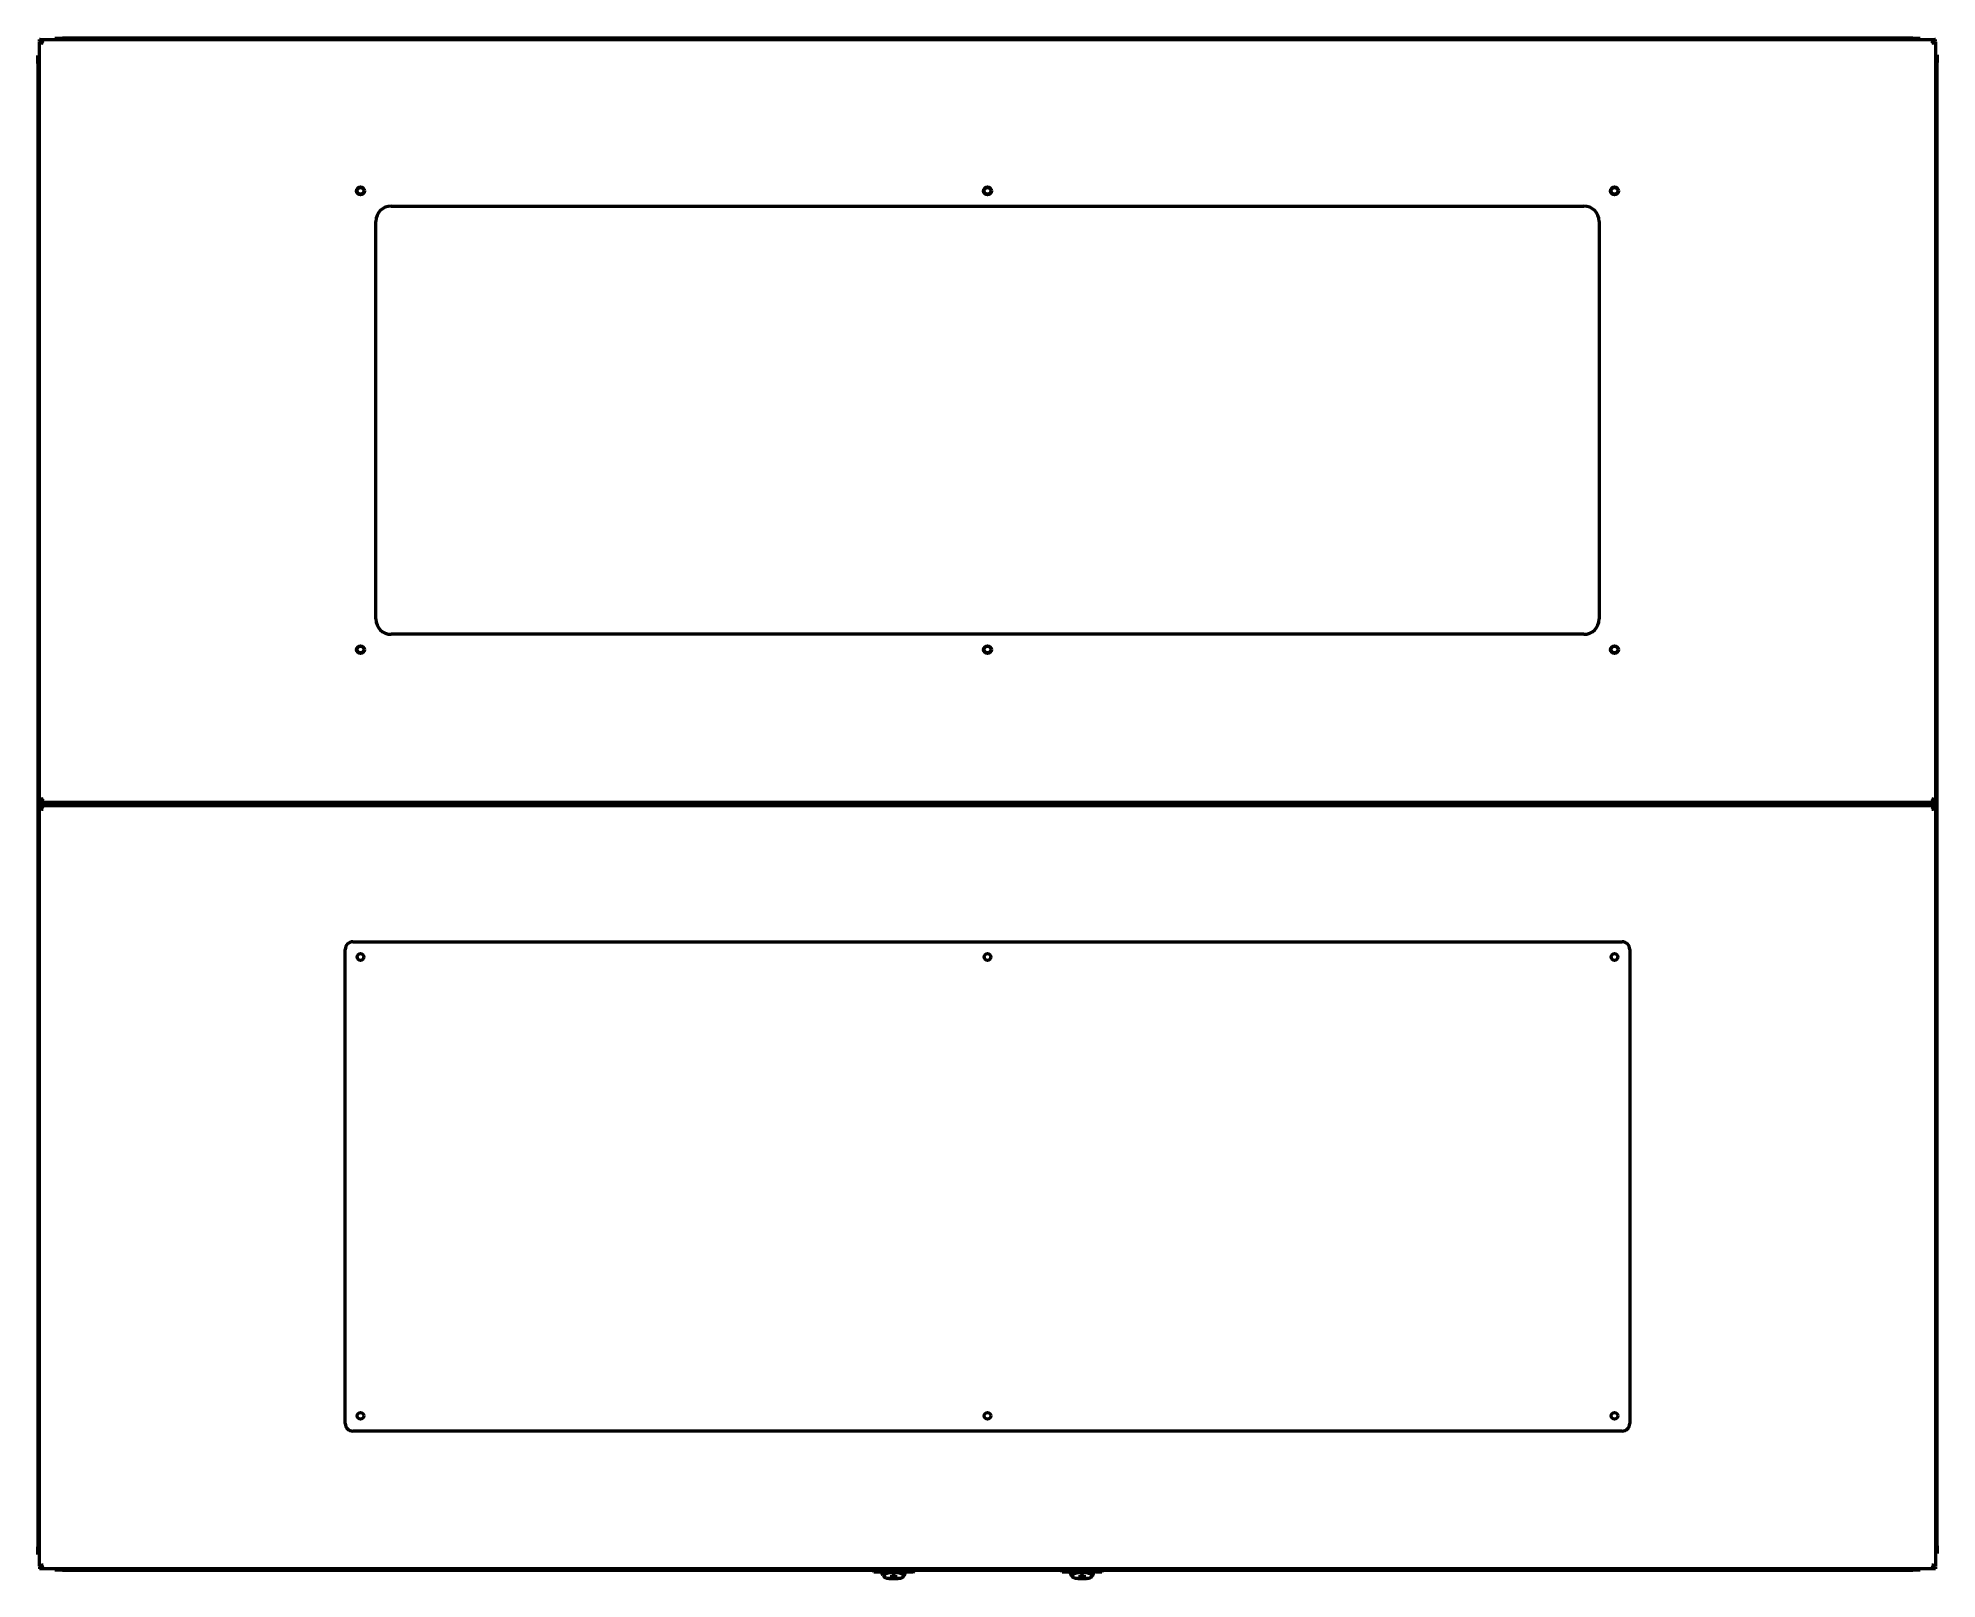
# Model space of a CAD drawing. Header units: millimetres. Extents: x 0 to 157, y -1 to 127.
import ezdxf

# ---------------------------------------------------------------- set-up
doc = ezdxf.new("R2010")
doc.units = ezdxf.units.MM
doc.layers.add('Visible (ANSI)', color=7, linetype='Continuous', lineweight=50)

msp = doc.modelspace()

# ---------------------------------------------------------------- linework, layer by layer
at = {"layer": 'Visible (ANSI)'}
for p, q in [((0.12, 126.89), (157.32, 126.89)), ((0.12, 126.74), (0.12, 126.89)), ((0.12, 63.84), (0.12, 126.69)), ((0.27, 126.69), (0.12, 126.69)), ((0.28, 126.69), (0.27, 126.69)), ((0.29, 126.68), (0.36, 126.62)), ((1.39, 127.01), (2.02, 127.01)), ((1.39, 127.01), (1.39, 126.89)), ((155.42, 127.01), (2.02, 127.01)), ((155.42, 127.01), (156.05, 127.01)), ((156.05, 126.89), (156.05, 127.01)), ((157.08, 126.62), (157.14, 126.68)), ((157.15, 126.69), (157.17, 126.69)), ((157.17, 126.69), (157.32, 126.69)), ((157.32, 126.74), (157.32, 126.89)), ((157.32, 126.69), (157.32, 63.84)), ((0.12, 125.55), (0, 125.55)), ((0, 124.91), (0, 125.55)), ((0, 124.91), (0, 1.95)), ((157.44, 125.62), (157.32, 125.62)), ((157.44, 125.62), (157.44, 124.99)), ((157.44, 2.02), (157.44, 124.99)), ((28.01, 78.85), (28.01, 111.81)), ((29.28, 113.07), (128.16, 113.07)), ((129.43, 111.81), (129.43, 78.85)), ((128.16, 77.58), (29.28, 77.58)), ((0.12, 63.84), (0.12, 63.79)), ((0.27, 63.84), (0.12, 63.84)), ((0.12, 63.79), (0.12, 63.63)), ((0.12, 63.63), (0.12, 63.38)), ((157.32, 63.63), (0.12, 63.63)), ((0.12, 63.38), (157.32, 63.38)), ((0.12, 63.23), (0.12, 63.38)), ((0.12, 63.23), (0.12, 63.18)), ((0.12, 0.32), (0.12, 63.18)), ((0.27, 63.18), (0.12, 63.18)), ((0.28, 63.84), (0.27, 63.84)), ((0.28, 63.18), (0.27, 63.18)), ((0.36, 63.91), (0.29, 63.84)), ((0.29, 63.17), (0.36, 63.1)), ((5.19, 63.63), (5.19, 63.38)), ((5.19, 63.63), (5.19, 63.38)), ((152.25, 63.38), (152.25, 63.63)), ((157.14, 63.84), (157.08, 63.91)), ((157.08, 63.1), (157.14, 63.17)), ((157.15, 63.84), (157.17, 63.84)), ((157.15, 63.18), (157.17, 63.18)), ((157.17, 63.84), (157.32, 63.84)), ((157.17, 63.18), (157.32, 63.18)), ((157.32, 63.79), (157.32, 63.84)), ((157.32, 63.79), (157.32, 63.63)), ((157.32, 63.38), (157.32, 63.63)), ((157.32, 63.23), (157.32, 63.38)), ((157.32, 63.18), (157.32, 63.23)), ((157.32, 63.18), (157.32, 0.32)), ((26.11, 52.1), (131.33, 52.1)), ((25.47, 12.16), (25.47, 51.46)), ((131.96, 51.46), (131.96, 12.16)), ((131.33, 11.53), (26.11, 11.53)), ((0, 1.31), (0, 1.95)), ((157.44, 2.02), (157.44, 1.39)), ((0, 1.31), (0.12, 1.31)), ((0.27, 0.32), (0.12, 0.32)), ((0.12, 0.27), (0.12, 0.12)), ((157.32, 0.12), (0.12, 0.12)), ((0.28, 0.32), (0.27, 0.32)), ((0.36, 0.4), (0.29, 0.33)), ((1.39, 0.12), (1.39, 0)), ((2.02, 0), (1.39, 0)), ((2.02, 0), (69.25, 0)), ((69.24, 0.12), (69.24, 0.02)), ((69.3, -0.16), (69.24, 0.02)), ((69.37, 0.02), (69.31, 0.02)), ((72.21, 0.02), (69.66, 0.02)), ((72.51, 0.02), (72.56, 0.02)), ((72.63, 0.02), (72.57, -0.16)), ((72.63, 0.12), (72.63, 0.02)), ((72.63, 0), (84.87, 0)), ((84.86, 0.12), (84.86, 0.02)), ((84.93, 0.12), (84.86, 0.12)), ((84.92, -0.16), (84.86, 0.02)), ((84.99, 0.12), (84.93, 0.12)), ((84.99, 0.02), (84.93, 0.02)), ((85.28, 0.12), (84.99, 0.12)), ((87.83, 0.12), (85.28, 0.12)), ((87.83, 0.02), (85.28, 0.02)), ((85.36, 0.12), (85.36, 0.12)), ((87.76, 0.12), (87.76, 0.12)), ((88.13, 0.12), (87.83, 0.12)), ((88.18, 0.12), (88.13, 0.12)), ((88.13, 0.02), (88.18, 0.02)), ((88.26, 0.12), (88.18, 0.12)), ((88.26, 0.02), (88.19, -0.16)), ((88.25, 0), (155.42, 0)), ((88.26, 0.12), (88.26, 0.02)), ((156.05, 0), (155.42, 0)), ((156.05, 0), (156.05, 0.12)), ((157.14, 0.33), (157.08, 0.4)), ((157.15, 0.32), (157.17, 0.32)), ((157.17, 0.32), (157.32, 0.32)), ((157.32, 1.39), (157.44, 1.39)), ((157.32, 0.27), (157.32, 0.12)), ((69.84, -0.16), (69.3, -0.16)), ((69.84, -0.16), (69.84, -0.02)), ((69.84, -0.02), (72.04, -0.02)), ((69.94, -0.11), (69.94, -0.02)), ((69.94, -0.16), (69.94, -0.11)), ((71.94, -0.16), (69.94, -0.16)), ((69.95, -0.18), (69.94, -0.16)), ((69.95, -0.19), (69.95, -0.18)), ((69.96, -0.21), (69.95, -0.19)), ((69.96, -0.22), (69.96, -0.21)), ((69.97, -0.25), (69.96, -0.22)), ((69.98, -0.28), (69.97, -0.25)), ((70, -0.31), (69.98, -0.28)), ((71.89, -0.16), (69.99, -0.16)), ((70.01, -0.33), (70, -0.31)), ((70.02, -0.36), (70.01, -0.33)), ((70.03, -0.39), (70.02, -0.36)), ((70.14, -0.39), (70.14, -0.49)), ((70.3, -0.28), (70.3, -0.27)), ((70.64, -0.55), (70.64, -0.58)), ((70.75, -0.55), (70.64, -0.55)), ((70.64, -0.55), (70.64, -0.58)), ((70.64, -0.58), (70.75, -0.58)), ((70.86, -0.54), (70.75, -0.55)), ((70.75, -0.55), (70.75, -0.58)), ((70.75, -0.58), (70.86, -0.59)), ((70.88, -0.51), (70.86, -0.54)), ((70.86, -0.53), (70.86, -0.59)), ((70.86, -0.59), (70.88, -0.62)), ((70.88, -0.48), (70.88, -0.51)), ((70.99, -0.48), (70.88, -0.48)), ((70.89, -0.48), (70.88, -0.65)), ((70.89, -0.48), (70.88, -0.62)), ((70.88, -0.62), (70.88, -0.65)), ((70.88, -0.65), (70.99, -0.65)), ((70.98, -0.48), (70.99, -0.65)), ((71, -0.51), (70.99, -0.48)), ((70.99, -0.48), (71, -0.62)), ((70.99, -0.65), (71, -0.62)), ((71.02, -0.54), (71, -0.51)), ((71, -0.62), (71.02, -0.59)), ((71.02, -0.53), (71.02, -0.59)), ((71.13, -0.55), (71.02, -0.54)), ((71.02, -0.59), (71.13, -0.58)), ((71.24, -0.55), (71.13, -0.55)), ((71.13, -0.55), (71.13, -0.58)), ((71.13, -0.58), (71.24, -0.58)), ((71.24, -0.58), (71.24, -0.55)), ((71.24, -0.55), (71.24, -0.58)), ((71.57, -0.28), (71.57, -0.27)), ((71.73, -0.39), (71.73, -0.49)), ((71.85, -0.39), (71.86, -0.36)), ((71.86, -0.36), (71.87, -0.33)), ((71.87, -0.33), (71.88, -0.31)), ((71.88, -0.31), (71.89, -0.28)), ((71.89, -0.28), (71.9, -0.25)), ((71.9, -0.25), (71.91, -0.22)), ((71.91, -0.22), (71.92, -0.21)), ((71.92, -0.19), (71.93, -0.18)), ((71.92, -0.21), (71.92, -0.19)), ((71.93, -0.18), (71.94, -0.16)), ((71.94, -0.02), (71.94, -0.11)), ((71.94, -0.11), (71.94, -0.16)), ((72.04, -0.16), (72.04, -0.02)), ((72.57, -0.16), (72.04, -0.16)), ((85.46, -0.16), (84.92, -0.16)), ((85.46, -0.16), (85.46, -0.02)), ((85.46, -0.02), (87.66, -0.02)), ((85.56, -0.11), (85.56, -0.02)), ((85.56, -0.16), (85.56, -0.11)), ((87.56, -0.16), (85.56, -0.16)), ((85.57, -0.18), (85.56, -0.16)), ((85.57, -0.19), (85.57, -0.18)), ((85.58, -0.21), (85.57, -0.19)), ((85.58, -0.22), (85.58, -0.21)), ((85.59, -0.25), (85.58, -0.22)), ((85.6, -0.28), (85.59, -0.25)), ((85.62, -0.31), (85.6, -0.28)), ((87.51, -0.16), (85.61, -0.16)), ((85.63, -0.33), (85.62, -0.31)), ((85.64, -0.36), (85.63, -0.33)), ((85.65, -0.39), (85.64, -0.36)), ((85.76, -0.39), (85.76, -0.49)), ((85.92, -0.28), (85.92, -0.27)), ((86.26, -0.55), (86.26, -0.58)), ((86.37, -0.55), (86.26, -0.55)), ((86.26, -0.55), (86.26, -0.58)), ((86.26, -0.58), (86.37, -0.58)), ((86.48, -0.54), (86.37, -0.55)), ((86.37, -0.55), (86.37, -0.58)), ((86.37, -0.58), (86.48, -0.59)), ((86.5, -0.51), (86.48, -0.54)), ((86.48, -0.53), (86.48, -0.59)), ((86.48, -0.59), (86.5, -0.62)), ((86.5, -0.48), (86.5, -0.51)), ((86.61, -0.48), (86.5, -0.48)), ((86.51, -0.48), (86.5, -0.65)), ((86.51, -0.48), (86.5, -0.62)), ((86.5, -0.62), (86.5, -0.65)), ((86.5, -0.65), (86.61, -0.65)), ((86.6, -0.48), (86.61, -0.65)), ((86.62, -0.51), (86.61, -0.48)), ((86.61, -0.48), (86.62, -0.62)), ((86.61, -0.65), (86.62, -0.62)), ((86.64, -0.54), (86.62, -0.51)), ((86.62, -0.62), (86.64, -0.59)), ((86.64, -0.53), (86.64, -0.59)), ((86.75, -0.55), (86.64, -0.54)), ((86.64, -0.59), (86.75, -0.58)), ((86.86, -0.55), (86.75, -0.55)), ((86.75, -0.55), (86.75, -0.58)), ((86.75, -0.58), (86.86, -0.58)), ((86.86, -0.58), (86.86, -0.55)), ((86.86, -0.55), (86.86, -0.58)), ((87.19, -0.28), (87.19, -0.27)), ((87.35, -0.39), (87.35, -0.49)), ((87.47, -0.39), (87.48, -0.36)), ((87.48, -0.36), (87.49, -0.33)), ((87.49, -0.33), (87.5, -0.31)), ((87.5, -0.31), (87.51, -0.28)), ((87.51, -0.28), (87.52, -0.25)), ((87.52, -0.25), (87.53, -0.22)), ((87.53, -0.22), (87.54, -0.21)), ((87.54, -0.21), (87.55, -0.19)), ((87.55, -0.18), (87.56, -0.16)), ((87.55, -0.19), (87.55, -0.18)), ((87.56, -0.02), (87.56, -0.11)), ((87.56, -0.11), (87.56, -0.16)), ((87.66, -0.16), (87.66, -0.02)), ((88.19, -0.16), (87.66, -0.16))]:
    msp.add_line(p, q, dxfattribs=at)
for centre, radius in [((26.74, 114.34), 0.325), ((26.74, 114.35), 0.279), ((78.72, 114.34), 0.325), ((78.72, 114.35), 0.279), ((130.7, 114.34), 0.325), ((130.7, 114.35), 0.279), ((26.74, 76.31), 0.325), ((26.74, 76.32), 0.279), ((78.72, 76.31), 0.325), ((78.72, 76.32), 0.279), ((130.7, 76.31), 0.325), ((130.7, 76.32), 0.279), ((26.74, 50.83), 0.279), ((78.72, 50.83), 0.279), ((130.7, 50.83), 0.279), ((26.74, 12.8), 0.279), ((78.72, 12.8), 0.279), ((130.7, 12.8), 0.279)]:
    msp.add_circle(centre, radius, dxfattribs=at)
for centre, radius, start, end in [((29.28, 111.81), 1.27, 90, 180), ((128.16, 111.81), 1.27, 0, 90), ((29.28, 78.85), 1.27, 180, 270), ((128.16, 78.85), 1.27, 270, 0), ((26.11, 51.46), 0.634, 90, 180), ((131.33, 51.46), 0.634, 0, 90), ((26.11, 12.16), 0.634, 180, 270), ((131.33, 12.16), 0.634, 270, 0), ((69.99, -0.11), 0.0499, 180.0147, 270), ((71.89, -0.11), 0.0499, 270, 359.9788), ((85.61, -0.11), 0.0499, 180.0147, 270), ((87.51, -0.11), 0.0499, 270, 359.9788)]:
    msp.add_arc(centre, radius, start, end, dxfattribs=at)
for centre, major_axis, start_param, end_param in [((70.94, -0.39), (-0.814, 0), 4.712389, 6.490789), ((70.94, -0.39), (-0.796, 0), 4.712389, 6.283185), ((70.94, -0.44), (-0.0998, 0), 3.141593, 6.283185), ((70.94, -0.44), (0.0998, 0), 3.141593, 6.283185), ((70.94, -0.39), (0.814, 0), 6.075581, 7.853982), ((70.94, -0.39), (0.796, 0), 0, 1.570796), ((86.56, -0.39), (-0.814, 0), 4.712389, 6.490789), ((86.56, -0.39), (-0.796, 0), 4.712389, 6.283185), ((86.56, -0.44), (-0.0998, 0), 3.141593, 6.283185), ((86.56, -0.44), (0.0998, 0), 3.141593, 6.283185), ((86.56, -0.39), (0.814, 0), 6.075581, 7.853982), ((86.56, -0.39), (0.796, 0), 0, 1.570796)]:
    msp.add_ellipse(centre, major_axis=major_axis, ratio=0.229229, start_param=start_param, end_param=end_param, dxfattribs=at)
for points, knots in [([(0.42, 126.59), (0.36, 126.69), (0.29, 126.79), (0.23, 126.85), (0.19, 126.88), (0.16, 126.89), (0.12, 126.89)], [0, 0, 0, 0, 1.022257, 1.022257, 1.022257, 1.570796, 1.570796, 1.570796, 1.570796]), ([(0.42, 126.59), (0.35, 126.65), (0.27, 126.71), (0.19, 126.73), (0.17, 126.74), (0.14, 126.74), (0.12, 126.74)], [0, 0, 0, 0, 1.215675, 1.215675, 1.215675, 1.570796, 1.570796, 1.570796, 1.570796]), ([(0.12, 126.69), (0.12, 126.67), (0.18, 126.65), (0.27, 126.62), (0.31, 126.61), (0.37, 126.6), (0.42, 126.59)], [0, 0, 0, 0, 1.022257, 1.022257, 1.022257, 1.570796, 1.570796, 1.570796, 1.570796]), ([(0.42, 126.59), (0.36, 126.61), (0.3, 126.64), (0.28, 126.67), (0.28, 126.67), (0.27, 126.68), (0.27, 126.69)], [0, 0, 0, 0, 1.215675, 1.215675, 1.215675, 1.570796, 1.570796, 1.570796, 1.570796]), ([(157.32, 126.89), (157.25, 126.89), (157.19, 126.84), (157.12, 126.75), (157.08, 126.7), (157.05, 126.64), (157.01, 126.59)], [0, 0, 0, 0, 1.022257, 1.022257, 1.022257, 1.570796, 1.570796, 1.570796, 1.570796]), ([(157.01, 126.59), (157.09, 126.65), (157.17, 126.71), (157.25, 126.73), (157.27, 126.74), (157.29, 126.74), (157.32, 126.74)], [0, 0, 0, 0, 1.215675, 1.215675, 1.215675, 1.570796, 1.570796, 1.570796, 1.570796]), ([(157.01, 126.59), (157.12, 126.61), (157.22, 126.63), (157.27, 126.65), (157.3, 126.67), (157.32, 126.68), (157.32, 126.69)], [0, 0, 0, 0, 1.022257, 1.022257, 1.022257, 1.570796, 1.570796, 1.570796, 1.570796]), ([(157.01, 126.59), (157.07, 126.61), (157.13, 126.64), (157.16, 126.67), (157.16, 126.67), (157.17, 126.68), (157.17, 126.69)], [0, 0, 0, 0, 1.215675, 1.215675, 1.215675, 1.570796, 1.570796, 1.570796, 1.570796]), ([(0.12, 63.63), (0.19, 63.63), (0.25, 63.69), (0.32, 63.78), (0.35, 63.83), (0.39, 63.88), (0.42, 63.94)], [0, 0, 0, 0, 1.022257, 1.022257, 1.022257, 1.570796, 1.570796, 1.570796, 1.570796]), ([(0.42, 63.94), (0.35, 63.88), (0.27, 63.82), (0.19, 63.79), (0.17, 63.79), (0.14, 63.79), (0.12, 63.79)], [0, 0, 0, 0, 1.215675, 1.215675, 1.215675, 1.570796, 1.570796, 1.570796, 1.570796]), ([(0.42, 63.94), (0.32, 63.92), (0.22, 63.89), (0.17, 63.87), (0.14, 63.86), (0.12, 63.85), (0.12, 63.84)], [0, 0, 0, 0, 1.022257, 1.022257, 1.022257, 1.570796, 1.570796, 1.570796, 1.570796]), ([(0.42, 63.08), (0.36, 63.18), (0.29, 63.28), (0.23, 63.33), (0.19, 63.36), (0.16, 63.38), (0.12, 63.38)], [0, 0, 0, 0, 1.022257, 1.022257, 1.022257, 1.570796, 1.570796, 1.570796, 1.570796]), ([(0.42, 63.08), (0.35, 63.14), (0.27, 63.2), (0.19, 63.22), (0.17, 63.22), (0.14, 63.23), (0.12, 63.23)], [0, 0, 0, 0, 1.215675, 1.215675, 1.215675, 1.570796, 1.570796, 1.570796, 1.570796]), ([(0.12, 63.18), (0.12, 63.15), (0.18, 63.13), (0.27, 63.11), (0.31, 63.1), (0.37, 63.09), (0.42, 63.08)], [0, 0, 0, 0, 1.022257, 1.022257, 1.022257, 1.570796, 1.570796, 1.570796, 1.570796]), ([(0.42, 63.94), (0.36, 63.91), (0.3, 63.89), (0.28, 63.86), (0.28, 63.85), (0.27, 63.84), (0.27, 63.84)], [0, 0, 0, 0, 1.215675, 1.215675, 1.215675, 1.570796, 1.570796, 1.570796, 1.570796]), ([(0.42, 63.08), (0.36, 63.1), (0.3, 63.13), (0.28, 63.15), (0.28, 63.16), (0.27, 63.17), (0.27, 63.18)], [0, 0, 0, 0, 1.215675, 1.215675, 1.215675, 1.570796, 1.570796, 1.570796, 1.570796]), ([(157.01, 63.94), (157.08, 63.83), (157.15, 63.73), (157.21, 63.68), (157.25, 63.65), (157.28, 63.63), (157.32, 63.63)], [0, 0, 0, 0, 1.022257, 1.022257, 1.022257, 1.570796, 1.570796, 1.570796, 1.570796]), ([(157.01, 63.94), (157.09, 63.88), (157.17, 63.82), (157.25, 63.79), (157.27, 63.79), (157.29, 63.79), (157.32, 63.79)], [0, 0, 0, 0, 1.215675, 1.215675, 1.215675, 1.570796, 1.570796, 1.570796, 1.570796]), ([(157.32, 63.84), (157.32, 63.86), (157.26, 63.88), (157.17, 63.9), (157.12, 63.91), (157.07, 63.93), (157.01, 63.94)], [0, 0, 0, 0, 1.022257, 1.022257, 1.022257, 1.570796, 1.570796, 1.570796, 1.570796]), ([(157.01, 63.94), (157.07, 63.91), (157.13, 63.89), (157.16, 63.86), (157.16, 63.85), (157.17, 63.84), (157.17, 63.84)], [0, 0, 0, 0, 1.215675, 1.215675, 1.215675, 1.570796, 1.570796, 1.570796, 1.570796]), ([(157.32, 63.38), (157.25, 63.38), (157.19, 63.32), (157.12, 63.23), (157.08, 63.19), (157.05, 63.13), (157.01, 63.08)], [0, 0, 0, 0, 1.022257, 1.022257, 1.022257, 1.570796, 1.570796, 1.570796, 1.570796]), ([(157.01, 63.08), (157.09, 63.14), (157.17, 63.2), (157.25, 63.22), (157.27, 63.22), (157.29, 63.23), (157.32, 63.23)], [0, 0, 0, 0, 1.215675, 1.215675, 1.215675, 1.570796, 1.570796, 1.570796, 1.570796]), ([(157.01, 63.08), (157.12, 63.1), (157.22, 63.12), (157.27, 63.14), (157.3, 63.15), (157.32, 63.16), (157.32, 63.18)], [0, 0, 0, 0, 1.022257, 1.022257, 1.022257, 1.570796, 1.570796, 1.570796, 1.570796]), ([(157.01, 63.08), (157.07, 63.1), (157.13, 63.13), (157.16, 63.15), (157.16, 63.16), (157.17, 63.17), (157.17, 63.18)], [0, 0, 0, 0, 1.215675, 1.215675, 1.215675, 1.570796, 1.570796, 1.570796, 1.570796]), ([(0.12, 0.12), (0.19, 0.12), (0.25, 0.18), (0.32, 0.27), (0.35, 0.31), (0.39, 0.37), (0.42, 0.42)], [0, 0, 0, 0, 1.022257, 1.022257, 1.022257, 1.570796, 1.570796, 1.570796, 1.570796]), ([(0.42, 0.42), (0.35, 0.36), (0.27, 0.3), (0.19, 0.28), (0.17, 0.28), (0.14, 0.27), (0.12, 0.27)], [0, 0, 0, 0, 1.215675, 1.215675, 1.215675, 1.570796, 1.570796, 1.570796, 1.570796]), ([(0.42, 0.42), (0.32, 0.4), (0.22, 0.38), (0.17, 0.36), (0.14, 0.35), (0.12, 0.34), (0.12, 0.32)], [0, 0, 0, 0, 1.022257, 1.022257, 1.022257, 1.570796, 1.570796, 1.570796, 1.570796]), ([(0.42, 0.42), (0.36, 0.4), (0.3, 0.37), (0.28, 0.35), (0.28, 0.34), (0.27, 0.33), (0.27, 0.32)], [0, 0, 0, 0, 1.215675, 1.215675, 1.215675, 1.570796, 1.570796, 1.570796, 1.570796]), ([(69.66, 0.02), (69.63, 0.02), (69.59, 0.02), (69.53, 0.02), (69.5, 0.02), (69.46, 0.01), (69.45, 0.01), (69.42, 0.01), (69.41, 0.01), (69.39, 0.01), (69.37, 0), (69.37, 0)], [0, 0, 0, 0, 0.00102865, 0.00102865, 0.0020573, 0.0020573, 0.002571625, 0.002571625, 0.00308595, 0.00308595, 0.004114599, 0.004114599, 0.004114599, 0.004114599]), ([(72.51, 0), (72.5, 0), (72.49, 0.01), (72.45, 0.01), (72.43, 0.01), (72.38, 0.02), (72.35, 0.02), (72.28, 0.02), (72.25, 0.02), (72.21, 0.02)], [0, 0, 0, 0, 0.001028544, 0.001028544, 0.002057087, 0.002057087, 0.003085631, 0.003085631, 0.004114174, 0.004114174, 0.004114174, 0.004114174]), ([(85.28, 0.02), (85.25, 0.02), (85.21, 0.02), (85.15, 0.02), (85.12, 0.02), (85.08, 0.01), (85.07, 0.01), (85.04, 0.01), (85.03, 0.01), (85.01, 0.01), (84.99, 0), (84.99, 0)], [0, 0, 0, 0, 0.00102865, 0.00102865, 0.0020573, 0.0020573, 0.002571625, 0.002571625, 0.00308595, 0.00308595, 0.004114599, 0.004114599, 0.004114599, 0.004114599]), ([(88.13, 0), (88.12, 0), (88.11, 0.01), (88.07, 0.01), (88.05, 0.01), (88, 0.02), (87.97, 0.02), (87.9, 0.02), (87.87, 0.02), (87.83, 0.02)], [0, 0, 0, 0, 0.001028544, 0.001028544, 0.002057087, 0.002057087, 0.003085631, 0.003085631, 0.004114174, 0.004114174, 0.004114174, 0.004114174]), ([(157.01, 0.42), (157.08, 0.32), (157.15, 0.22), (157.21, 0.17), (157.25, 0.14), (157.28, 0.12), (157.32, 0.12)], [0, 0, 0, 0, 1.022257, 1.022257, 1.022257, 1.570796, 1.570796, 1.570796, 1.570796]), ([(157.01, 0.42), (157.09, 0.36), (157.17, 0.3), (157.25, 0.28), (157.27, 0.28), (157.29, 0.27), (157.32, 0.27)], [0, 0, 0, 0, 1.215675, 1.215675, 1.215675, 1.570796, 1.570796, 1.570796, 1.570796]), ([(157.32, 0.32), (157.32, 0.35), (157.26, 0.37), (157.17, 0.39), (157.12, 0.4), (157.07, 0.41), (157.01, 0.42)], [0, 0, 0, 0, 1.022257, 1.022257, 1.022257, 1.570796, 1.570796, 1.570796, 1.570796]), ([(157.01, 0.42), (157.07, 0.4), (157.13, 0.37), (157.16, 0.35), (157.16, 0.34), (157.17, 0.33), (157.17, 0.32)], [0, 0, 0, 0, 1.215675, 1.215675, 1.215675, 1.570796, 1.570796, 1.570796, 1.570796]), ([(69.32, -0.03), (69.31, -0.05), (69.3, -0.07), (69.3, -0.1), (69.3, -0.12), (69.3, -0.14), (69.3, -0.15), (69.3, -0.16), (69.3, -0.16), (69.3, -0.16)], [0, 0, 0, 0, 0.00996848, 0.00996848, 0.01993695, 0.01993695, 0.02990543, 0.02990543, 0.03987245, 0.03987245, 0.03987245, 0.03987245]), ([(70.94, -0.73), (70.86, -0.73), (70.78, -0.73), (70.64, -0.72), (70.57, -0.71), (70.44, -0.69), (70.38, -0.68), (70.29, -0.64), (70.24, -0.63), (70.19, -0.59), (70.18, -0.58), (70.15, -0.54), (70.14, -0.51), (70.14, -0.49)], [4.712389, 4.712389, 4.712389, 4.712389, 5.026548, 5.026548, 5.340708, 5.340708, 5.654867, 5.654867, 5.969026, 5.969026, 6.126106, 6.126106, 6.283185, 6.283185, 6.283185, 6.283185]), ([(71.73, -0.49), (71.73, -0.51), (71.73, -0.53), (71.71, -0.57), (71.69, -0.58), (71.64, -0.62), (71.6, -0.64), (71.51, -0.67), (71.45, -0.68), (71.33, -0.71), (71.26, -0.72), (71.11, -0.73), (71.04, -0.73), (70.95, -0.73), (70.94, -0.73), (70.94, -0.73)], [3.141593, 3.141593, 3.141593, 3.141593, 3.265428, 3.265428, 3.427475, 3.427475, 3.741634, 3.741634, 4.055794, 4.055794, 4.369953, 4.369953, 4.684112, 4.684112, 4.712389, 4.712389, 4.712389, 4.712389]), ([(72.57, -0.16), (72.57, -0.16), (72.57, -0.16), (72.57, -0.16), (72.57, -0.15), (72.57, -0.14), (72.58, -0.12), (72.58, -0.1), (72.57, -0.07), (72.57, -0.05), (72.56, -0.03)], [0.03987245, 0.03987245, 0.03987245, 0.03987245, 0.03987391, 0.04984238, 0.04984238, 0.05981086, 0.05981086, 0.06977934, 0.06977934, 0.07974781, 0.07974781, 0.07974781, 0.07974781]), ([(84.94, -0.03), (84.93, -0.05), (84.92, -0.07), (84.92, -0.1), (84.92, -0.12), (84.92, -0.14), (84.92, -0.15), (84.92, -0.16), (84.92, -0.16), (84.92, -0.16)], [0, 0, 0, 0, 0.00996848, 0.00996848, 0.01993695, 0.01993695, 0.02990543, 0.02990543, 0.03987245, 0.03987245, 0.03987245, 0.03987245]), ([(86.56, -0.73), (86.48, -0.73), (86.4, -0.73), (86.26, -0.72), (86.19, -0.71), (86.06, -0.69), (86, -0.68), (85.91, -0.64), (85.87, -0.63), (85.81, -0.59), (85.8, -0.58), (85.77, -0.54), (85.76, -0.51), (85.76, -0.49)], [4.712389, 4.712389, 4.712389, 4.712389, 5.026548, 5.026548, 5.340708, 5.340708, 5.654867, 5.654867, 5.969026, 5.969026, 6.126106, 6.126106, 6.283185, 6.283185, 6.283185, 6.283185]), ([(87.35, -0.49), (87.35, -0.51), (87.35, -0.53), (87.33, -0.57), (87.31, -0.58), (87.26, -0.62), (87.22, -0.64), (87.13, -0.67), (87.07, -0.69), (86.95, -0.71), (86.88, -0.72), (86.73, -0.73), (86.66, -0.73), (86.57, -0.73), (86.57, -0.73), (86.56, -0.73)], [3.141593, 3.141593, 3.141593, 3.141593, 3.265428, 3.265428, 3.427475, 3.427475, 3.741634, 3.741634, 4.055794, 4.055794, 4.369953, 4.369953, 4.684112, 4.684112, 4.712389, 4.712389, 4.712389, 4.712389]), ([(88.19, -0.16), (88.19, -0.16), (88.19, -0.16), (88.19, -0.16), (88.19, -0.15), (88.19, -0.14), (88.2, -0.12), (88.2, -0.1), (88.19, -0.07), (88.19, -0.05), (88.18, -0.03)], [0.03987245, 0.03987245, 0.03987245, 0.03987245, 0.03987391, 0.04984238, 0.04984238, 0.05981086, 0.05981086, 0.06977934, 0.06977934, 0.07974781, 0.07974781, 0.07974781, 0.07974781])]:
    msp.add_open_spline(points, degree=3, knots=knots, dxfattribs=at)
for points in [[(69.31, 0.02), (69.26, 0.02), (69.24, 0.02), (69.24, 0.02)], [(69.37, 0), (69.34, -0.01), (69.32, -0.02), (69.32, -0.03)], [(72.56, -0.03), (72.55, -0.02), (72.54, -0.01), (72.51, 0)], [(72.56, 0.02), (72.61, 0.02), (72.63, 0.02), (72.63, 0.02)], [(84.93, 0.02), (84.89, 0.02), (84.86, 0.02), (84.86, 0.02)], [(84.99, 0), (84.96, -0.01), (84.94, -0.02), (84.94, -0.03)], [(88.18, -0.03), (88.17, -0.02), (88.16, -0.01), (88.13, 0)], [(88.18, 0.02), (88.23, 0.02), (88.26, 0.02), (88.26, 0.02)], [(69.94, -0.06), (69.9, -0.06), (69.87, -0.06), (69.84, -0.06)], [(70.04, -0.43), (70.03, -0.42), (70.03, -0.4), (70.03, -0.39)], [(70.03, -0.4), (70.03, -0.39), (70.03, -0.39), (70.03, -0.39)], [(70.04, -0.43), (70.06, -0.44), (70.07, -0.45), (70.09, -0.47)], [(70.09, -0.47), (70.11, -0.47), (70.12, -0.48), (70.14, -0.49)], [(71.73, -0.49), (71.75, -0.48), (71.77, -0.47), (71.78, -0.47)], [(71.78, -0.47), (71.8, -0.45), (71.82, -0.44), (71.83, -0.43)], [(71.83, -0.43), (71.84, -0.42), (71.85, -0.4), (71.85, -0.39)], [(71.85, -0.39), (71.85, -0.39), (71.85, -0.39), (71.85, -0.4)], [(72.04, -0.06), (72, -0.06), (71.97, -0.06), (71.94, -0.06)], [(85.56, -0.06), (85.52, -0.06), (85.49, -0.06), (85.46, -0.06)], [(85.67, -0.43), (85.65, -0.42), (85.65, -0.4), (85.65, -0.39)], [(85.65, -0.4), (85.65, -0.39), (85.65, -0.39), (85.65, -0.39)], [(85.67, -0.43), (85.68, -0.44), (85.69, -0.45), (85.71, -0.47)], [(85.71, -0.47), (85.73, -0.48), (85.74, -0.48), (85.76, -0.49)], [(87.35, -0.49), (87.37, -0.48), (87.39, -0.48), (87.4, -0.47)], [(87.4, -0.47), (87.42, -0.45), (87.44, -0.44), (87.45, -0.43)], [(87.45, -0.43), (87.46, -0.42), (87.47, -0.4), (87.47, -0.39)], [(87.47, -0.39), (87.47, -0.39), (87.47, -0.39), (87.47, -0.4)], [(87.66, -0.06), (87.62, -0.06), (87.59, -0.06), (87.56, -0.06)]]:
    msp.add_open_spline(points, degree=3, dxfattribs=at)

doc.saveas('drawing.dxf')
